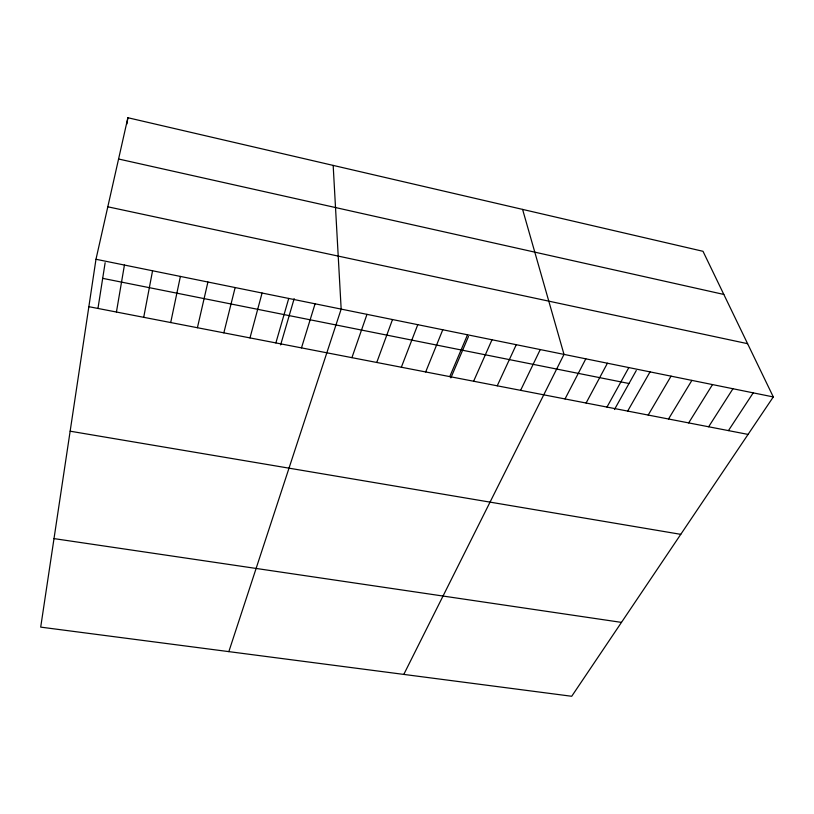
<?xml version="1.0" encoding="UTF-8"?>
<svg xmlns="http://www.w3.org/2000/svg" width="814" height="814" viewBox="0 0 814 814"><rect width="100%" height="100%" fill="white"/><g stroke="black" fill="none" stroke-linecap="round" stroke-linejoin="round"><path stroke-width="1.22" d="M95.981 259.269L40.7 627.126L571.713 696.275L773.3 396.937L703.001 251.302L127.879 117.725L95.981 259.269L773.3 396.937M97.985 308.333L105.138 262.719M126.903 123.972L127.879 117.725M116.433 312.027L124.43 265.059M143.712 317.318L152.564 270.777M170.706 322.548L180.393 276.434M197.415 327.716L207.916 282.02M223.84 332.845L235.144 287.556M249.99 337.912L262.077 293.03M275.875 342.918L288.726 298.453M280.627 344.902L294.169 298.636M301.485 347.883L315.079 303.805M228.836 651.627L341.168 309.106L333.17 165.415M351.923 357.651L366.972 314.357M376.76 362.464L392.501 319.546M401.343 367.226L417.775 324.674M425.681 371.947L442.775 329.762M449.766 376.617L467.521 334.788M450.875 377.859L468.498 336.457M473.616 381.237L492.012 339.764M497.232 385.805L516.259 344.698M520.614 390.333L540.252 349.572M403.795 674.409L564 354.395L522.588 209.402M565.028 398.941L585.815 358.832M586.1 403.022L607.417 363.227M606.979 407.071L628.825 367.572M614.458 409.513L636.283 370.512M627.675 411.08L650.04 371.886M648.188 415.059L671.051 376.16M668.518 418.996L691.88 380.392M688.675 422.904L712.504 384.584M708.648 426.77L732.956 388.736M728.438 430.606L753.215 392.857M53.999 538.603L621.469 622.384M70.146 431.196L680.758 534.34M88.848 306.685L748.066 434.411M102.686 278.347L629.008 383.506M107.804 206.797L747.598 343.681M118.579 159.005L723.819 294.444"/></g></svg>
